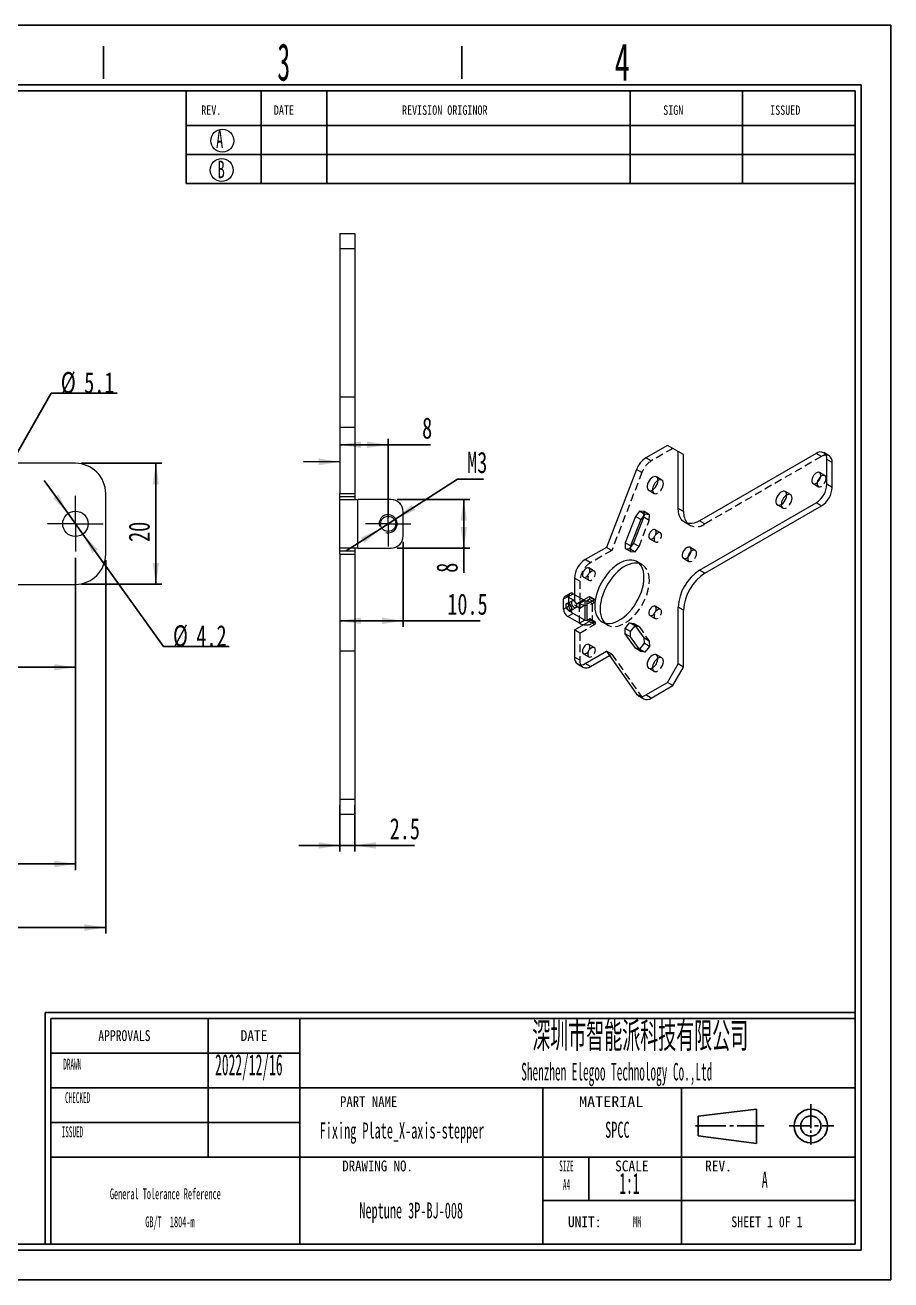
# Model space of a CAD drawing. Header units: millimetres. Extents: x 2 to 295, y 1 to 209.
# Drawn here: x 152 to 295.1, y 1.3 to 208.7 of the extents above; entities that cross this region are included whole.
import ezdxf

# ---------------------------------------------------------------- set-up
doc = ezdxf.new("R2010")
doc.units = ezdxf.units.MM
doc.linetypes.add('CENTER', pattern=[10.16, 6.35, -1.27, 1.27, -1.27])
doc.linetypes.add('HIDDEN', pattern=[1.905, 1.27, -0.635])
doc.layers.add('DIM', color=5, linetype='Continuous')
doc.layers.add('SLD-0', color=179, linetype='Continuous')
doc.layers.add('中心线', color=1, linetype='CENTER', lineweight=15)
doc.styles.add('SLDTEXTSTYLE0', font='TXT', dxfattribs={"width": 0.56})
doc.styles.add('SLDTEXTSTYLE1', font='TXT', dxfattribs={"width": 0.469})
doc.styles.add('SLDTEXTSTYLE10', font='TXT', dxfattribs={"width": 1.089})
doc.styles.add('SLDTEXTSTYLE11', font='TXT', dxfattribs={"width": 0.56, "bigfont": 'bigfont'})
doc.styles.add('SLDTEXTSTYLE12', font='TXT', dxfattribs={"width": 0.805625})
doc.styles.add('SLDTEXTSTYLE13', font='TXT', dxfattribs={"width": 0.7})
doc.styles.add('SLDTEXTSTYLE2', font='TXT', dxfattribs={"width": 0.484})
doc.styles.add('SLDTEXTSTYLE3', font='TXT', dxfattribs={"width": 0.40535})
doc.styles.add('SLDTEXTSTYLE4', font='TXT', dxfattribs={"width": 0.6})
doc.styles.add('SLDTEXTSTYLE5', font='TXT', dxfattribs={"width": 0.5025})
doc.styles.add('SLDTEXTSTYLE6', font='TXT', dxfattribs={"width": 0.9075})
doc.styles.add('SLDTEXTSTYLE7', font='TXT', dxfattribs={"width": 0.870455})
doc.styles.add('SLDTEXTSTYLE8', font='TXT', dxfattribs={"width": 0.7865})
doc.styles.add('SLDTEXTSTYLE9', font='TXT', dxfattribs={"width": 0.862222})
doc.dimstyles.new('SLDDIMSTYLE0', dxfattribs={"dimtxt": 3.5, "dimasz": 3.5, "dimexe": 0, "dimexo": 0.0625, "dimgap": 0.875, "dimtad": 2, "dimrnd": 1e-09, "dimzin": 12, "dimdsep": 46, "dimtxsty": 'SLDTEXTSTYLE1', "dimsah": 1, "dimcen": 0.09, "dimadec": 0, "dimazin": 3, "dimtfac": 1, "dimtofl": 0, "dimtmove": 0, "dimatfit": 3, "dimfxl": 0, "dimfrac": 2, "dimtolj": 1, "dimtzin": 12, "dimarcsym": 0})
doc.dimstyles.new('SLDDIMSTYLE1', dxfattribs={"dimtxt": 3.5, "dimasz": 3.5, "dimexe": 0, "dimexo": 0.0625, "dimgap": 0.875, "dimtad": 2, "dimrnd": 1e-09, "dimzin": 12, "dimdsep": 46, "dimtxsty": 'SLDTEXTSTYLE1', "dimsah": 1, "dimcen": 0.09, "dimadec": 0, "dimazin": 3, "dimtfac": 1, "dimtmove": 0, "dimatfit": 0, "dimfxl": 0, "dimfrac": 2, "dimtolj": 1, "dimtzin": 12, "dimarcsym": 0})
doc.dimstyles.new('SLDDIMSTYLE2', dxfattribs={"dimtxt": 3.5, "dimasz": 3.5, "dimexe": 0, "dimexo": 0.0625, "dimgap": 0.875, "dimtad": 0, "dimtih": 1, "dimtoh": 1, "dimrnd": 1e-09, "dimzin": 12, "dimdsep": 46, "dimtxsty": 'SLDTEXTSTYLE1', "dimsah": 1, "dimcen": 0, "dimadec": 0, "dimazin": 3, "dimtfac": 1, "dimtmove": 0, "dimatfit": 3, "dimfxl": 0, "dimfrac": 2, "dimtolj": 1, "dimtzin": 12, "dimarcsym": 0})
doc.dimstyles.new('SLDDIMSTYLE3', dxfattribs={"dimtxt": 3.5, "dimasz": 3.5, "dimexe": 0, "dimexo": 0.0625, "dimgap": 0.875, "dimtad": 0, "dimtih": 1, "dimtoh": 1, "dimrnd": 1e-09, "dimzin": 12, "dimdsep": 46, "dimtxsty": 'SLDTEXTSTYLE1', "dimsah": 1, "dimcen": 0, "dimadec": 0, "dimazin": 3, "dimtfac": 1, "dimtmove": 0, "dimatfit": 3, "dimfxl": 0, "dimfrac": 2, "dimtolj": 1, "dimtzin": 12, "dimarcsym": 0})
doc.dimstyles.new('SLDDIMSTYLE5', dxfattribs={"dimtxt": 0.18, "dimasz": 3.5, "dimexe": 0, "dimexo": 0.0625, "dimgap": 0, "dimtad": 0, "dimtih": 1, "dimtoh": 1, "dimdec": 0, "dimrnd": 1e-09, "dimzin": 0, "dimdsep": 46, "dimtxsty": 'Standard', "dimsah": 1, "dimcen": 0.09, "dimadec": 0, "dimazin": 0, "dimtfac": 3.5, "dimtdec": 0, "dimtofl": 0, "dimtmove": 0, "dimatfit": 3, "dimfxl": 0, "dimfrac": 2, "dimtolj": 1, "dimtzin": 0, "dimarcsym": 0})

# ---------------------------------------------------------------- blocks, each defined once
blk = doc.blocks.new('SW_NOTE_1')
at = {"layer": 'SLD-0', "color": 0, "char_height": 1.7927, "attachment_point": 2, "style": 'SLDTEXTSTYLE2'}
for s, insert in [('General Tolerance Reference', (12.75, 2.31)), ('GB/T  1804-m', (13.51, -2.32))]:
    blk.add_mtext(s, dxfattribs=dict(at, insert=insert))
blk = doc.blocks.new('_D')
at = {"layer": 'DIM'}
for p, q in [((165.33, 120.25), (165.33, 58.53)), ((47.33, 109.25), (47.33, 58.53)), ((47.33, 59.53), (165.33, 59.53))]:
    blk.add_line(p, q, dxfattribs=at)
for points in [[(47.33, 59.53), (50.83, 58.99), (50.83, 60.07)], [(165.33, 59.53), (161.83, 60.07), (161.83, 58.99)]]:
    blk.add_solid(points, dxfattribs=at)
at = {"layer": 'DIM', "insert": (98.8, 64.04), "char_height": 3.5, "attachment_point": 1, "style": 'SLDTEXTSTYLE13'}
blk.add_mtext('118', dxfattribs=at)
blk = doc.blocks.new('_D_5')
at = {"layer": 'DIM'}
for p, q in [((99.83, 120.65), (99.83, 69.03)), ((160.33, 120.65), (160.33, 69.03)), ((99.83, 70.03), (160.33, 70.03))]:
    blk.add_line(p, q, dxfattribs=at)
for points in [[(99.83, 70.03), (103.33, 69.49), (103.33, 70.57)], [(160.33, 70.03), (156.83, 70.57), (156.83, 69.49)]]:
    blk.add_solid(points, dxfattribs=at)
at = {"layer": 'DIM', "insert": (135.2, 74.54), "char_height": 3.5, "attachment_point": 1, "style": 'SLDTEXTSTYLE13'}
blk.add_mtext('60.5', dxfattribs=at)
blk = doc.blocks.new('_D_6')
at = {"layer": 'DIM'}
for p, q in [((160.33, 120.65), (160.33, 101.54)), ((144.03, 120.2), (144.03, 101.54)), ((144.03, 102.54), (134.78, 102.54)), ((144.03, 102.54), (160.33, 102.54))]:
    blk.add_line(p, q, dxfattribs=at)
for points in [[(144.03, 102.54), (147.53, 102), (147.53, 103.07)], [(160.33, 102.54), (156.83, 103.07), (156.83, 102)]]:
    blk.add_solid(points, dxfattribs=at)
at = {"layer": 'DIM', "insert": (134.78, 107.05), "char_height": 3.5, "attachment_point": 1, "style": 'SLDTEXTSTYLE13'}
blk.add_mtext('16.3', dxfattribs=at)
blk = doc.blocks.new('_D_12')
at = {"layer": 'DIM'}
for p, q in [((161.33, 136.25), (174.63, 136.25)), ((173.63, 116.25), (173.63, 136.25)), ((161.33, 116.25), (174.63, 116.25))]:
    blk.add_line(p, q, dxfattribs=at)
for points in [[(173.63, 136.25), (173.09, 132.75), (174.16, 132.75)], [(173.63, 116.25), (174.16, 119.75), (173.09, 119.75)]]:
    blk.add_solid(points, dxfattribs=at)
at = {"layer": 'DIM', "insert": (169.11, 123.26), "char_height": 3.5, "attachment_point": 1, "rotation": 90, "style": 'SLDTEXTSTYLE13'}
blk.add_mtext('20', dxfattribs=at)
blk = doc.blocks.new('_D_13')
at = {"layer": 'DIM'}
for p, q in [((159.11, 127.96), (155.18, 133.43)), ((159.11, 127.96), (161.55, 124.54)), ((161.55, 124.54), (174.86, 105.99)), ((174.86, 105.99), (185.76, 105.99))]:
    blk.add_line(p, q, dxfattribs=at)
for points in [[(159.11, 127.96), (157.5, 131.11), (156.63, 130.49)], [(161.55, 124.54), (163.16, 121.38), (164.03, 122.01)]]:
    blk.add_solid(points, dxfattribs=at)
at = {"layer": 'DIM', "char_height": 3.5, "attachment_point": 1, "style": 'SLDTEXTSTYLE13'}
for s, insert in [('%%c', (176.45, 109.5)), ('4.2', (180.32, 109.5))]:
    blk.add_mtext(s, dxfattribs=dict(at, insert=insert))
blk = doc.blocks.new('_D_14')
at = {"layer": 'DIM'}
for p, q in [((145.29, 128.46), (156.32, 147.83)), ((156.32, 147.83), (167.22, 147.83)), ((142.77, 124.03), (145.29, 128.46)), ((142.77, 124.03), (139.44, 118.19))]:
    blk.add_line(p, q, dxfattribs=at)
for points in [[(145.29, 128.46), (147.49, 131.24), (146.56, 131.77)], [(142.77, 124.03), (140.57, 121.26), (141.5, 120.73)]]:
    blk.add_solid(points, dxfattribs=at)
at = {"layer": 'DIM', "char_height": 3.5, "attachment_point": 1, "style": 'SLDTEXTSTYLE13'}
for s, insert in [('%%c', (157.91, 151.34)), ('5.1', (161.78, 151.34))]:
    blk.add_mtext(s, dxfattribs=dict(at, insert=insert))
blk = doc.blocks.new('SW_CENTERMARKSYMBOL_0')
at = {"layer": '中心线', "color": 0}
for p, q in [((0, 2.5), (0, 4.6)), ((0, 0), (0, 2.5)), ((-2.5, 0), (-4.6, 0)), ((0, 0), (-2.5, 0)), ((0, 0), (0, -2.5)), ((0, 0), (2.5, 0)), ((2.5, 0), (4.6, 0)), ((0, -2.5), (0, -4.6))]:
    blk.add_line(p, q, dxfattribs=at)
blk = doc.blocks.new('_D_19')
at = {"layer": 'DIM'}
for p, q in [((214.51, 123.25), (214.51, 109.22)), ((214.51, 110.22), (204.01, 110.22)), ((214.51, 110.22), (227.23, 110.22))]:
    blk.add_line(p, q, dxfattribs=at)
for points in [[(204.01, 110.22), (207.51, 109.68), (207.51, 110.76)], [(214.51, 110.22), (211.01, 110.76), (211.01, 109.68)]]:
    blk.add_solid(points, dxfattribs=at)
at = {"layer": 'DIM', "insert": (221.79, 114.73), "char_height": 3.5, "attachment_point": 1, "style": 'SLDTEXTSTYLE13'}
blk.add_mtext('10.5', dxfattribs=at)
blk = doc.blocks.new('_D_20')
at = {"layer": 'DIM'}
for p, q in [((213.51, 130.25), (225.51, 130.25)), ((224.51, 122.25), (224.51, 130.25)), ((213.51, 122.25), (225.51, 122.25)), ((224.51, 122.25), (224.51, 118.16))]:
    blk.add_line(p, q, dxfattribs=at)
for points in [[(224.51, 130.25), (223.97, 126.75), (225.05, 126.75)], [(224.51, 122.25), (225.05, 125.75), (223.97, 125.75)]]:
    blk.add_solid(points, dxfattribs=at)
at = {"layer": 'DIM', "insert": (220, 118.16), "char_height": 3.5, "attachment_point": 1, "rotation": 90, "style": 'SLDTEXTSTYLE13'}
blk.add_mtext('8', dxfattribs=at)
blk = doc.blocks.new('_D_21')
at = {"layer": 'DIM'}
for p, q in [((213.27, 127.06), (223.48, 133.64)), ((223.48, 133.64), (227.79, 133.64)), ((210.75, 125.44), (213.27, 127.06)), ((210.75, 125.44), (205.09, 121.79))]:
    blk.add_line(p, q, dxfattribs=at)
for points in [[(213.27, 127.06), (216.5, 128.5), (215.92, 129.41)], [(210.75, 125.44), (207.51, 123.99), (208.1, 123.09)]]:
    blk.add_solid(points, dxfattribs=at)
at = {"layer": 'DIM', "insert": (225.07, 138.15), "char_height": 3.5, "attachment_point": 1, "style": 'SLDTEXTSTYLE13'}
blk.add_mtext('M3', dxfattribs=at)
blk = doc.blocks.new('_D_22')
at = {"layer": 'DIM'}
for p, q in [((212.01, 139.32), (204.01, 139.32)), ((212.01, 127.25), (212.01, 140.32)), ((212.01, 139.32), (219, 139.32))]:
    blk.add_line(p, q, dxfattribs=at)
for points in [[(204.01, 139.32), (207.51, 138.78), (207.51, 139.86)], [(212.01, 139.32), (208.51, 139.86), (208.51, 138.78)]]:
    blk.add_solid(points, dxfattribs=at)
at = {"layer": 'DIM', "insert": (217.63, 143.83), "char_height": 3.5, "attachment_point": 1, "style": 'SLDTEXTSTYLE13'}
blk.add_mtext('8', dxfattribs=at)
blk = doc.blocks.new('_D_23')
at = {"layer": 'DIM'}
for p, q in [((204.01, 79.75), (204.01, 72.1)), ((206.51, 79.75), (206.51, 72.1)), ((204.01, 73.1), (197.28, 73.1)), ((204.01, 73.1), (206.51, 73.1)), ((206.51, 73.1), (216.35, 73.1))]:
    blk.add_line(p, q, dxfattribs=at)
for points in [[(204.01, 73.1), (200.51, 73.64), (200.51, 72.56)], [(206.51, 73.1), (210.01, 72.56), (210.01, 73.64)]]:
    blk.add_solid(points, dxfattribs=at)
at = {"layer": 'DIM', "insert": (212.27, 77.61), "char_height": 3.5, "attachment_point": 1, "style": 'SLDTEXTSTYLE13'}
blk.add_mtext('2.5', dxfattribs=at)
blk = doc.blocks.new('SW_CENTERMARKSYMBOL_10')
at = {"layer": '中心线', "color": 0}
for p, q in [((0, 2.5), (0, 3.75)), ((0, 0), (0, 2.5)), ((-2.5, 0), (-3.75, 0)), ((0, 0), (-2.5, 0)), ((0, 0), (0, -2.5)), ((0, 0), (2.5, 0)), ((2.5, 0), (3.75, 0)), ((0, -2.5), (0, -3.75))]:
    blk.add_line(p, q, dxfattribs=at)

msp = doc.modelspace()

# ---------------------------------------------------------------- linework, layer by layer
at = {"color": 7, "linetype": 'Continuous', "lineweight": 15}
for p, q in [((204.008, 174.249), (206.508, 174.249)), ((204.008, 174.249), (204.008, 171.749)), ((206.508, 174.249), (206.508, 171.749)), ((204.008, 171.749), (206.508, 171.749)), ((204.008, 171.749), (204.008, 147.249)), ((206.508, 171.749), (206.508, 147.249)), ((204.008, 147.249), (206.508, 147.249)), ((204.008, 147.249), (204.008, 142.249)), ((206.508, 147.249), (206.508, 142.249)), ((204.008, 142.249), (206.508, 142.249)), ((204.008, 142.249), (204.008, 131.249)), ((206.508, 142.249), (206.508, 131.249)), ((258.189, 139.22), (254.613, 137.156)), ((259.957, 138.199), (258.189, 139.22)), ((259.073, 138.71), (258.189, 139.22)), ((260.841, 137.689), (259.073, 138.71)), ((259.957, 128.809), (259.957, 138.199)), ((260.841, 137.689), (259.957, 138.199)), ((260.841, 128.298), (260.841, 137.689)), ((282.761, 137.891), (263.492, 126.767)), ((284.895, 137.504), (284.011, 138.014)), ((160.329, 136.249), (105.829, 136.249)), ((253.082, 135.251), (248.081, 122.361)), ((284.529, 132.787), (284.529, 136.87)), ((285.413, 136.359), (284.529, 136.87)), ((285.413, 132.277), (285.413, 136.359)), ((285.413, 132.277), (284.529, 132.787)), ((165.329, 121.249), (165.329, 131.249)), ((204.008, 131.249), (206.508, 131.249)), ((204.008, 130.749), (204.008, 131.249)), ((204.008, 130.749), (206.508, 130.749)), ((204.008, 130.249), (204.008, 130.749)), ((206.508, 131.249), (206.508, 130.749)), ((206.508, 130.749), (206.508, 130.249)), ((204.008, 130.249), (207.008, 130.249)), ((204.008, 122.249), (204.008, 130.249)), ((207.008, 122.249), (207.008, 130.249)), ((212.508, 130.249), (207.008, 130.249)), ((260.841, 128.298), (259.957, 128.809)), ((263.492, 118.602), (282.761, 129.725)), ((264.376, 118.091), (283.645, 129.215)), ((283.645, 129.215), (282.761, 129.725)), ((214.508, 124.249), (214.508, 128.249)), ((252.892, 127.454), (251.212, 123.126)), ((253.775, 126.944), (252.096, 122.616)), ((252.59, 123.003), (254.269, 127.331)), ((253.551, 128.338), (252.892, 127.454)), ((253.775, 126.944), (252.892, 127.454)), ((254.317, 128.27), (253.551, 128.338)), ((254.299, 127.907), (253.551, 128.338)), ((254.284, 127.626), (253.775, 126.944)), ((254.269, 127.331), (254.317, 128.27)), ((248.081, 122.361), (244.577, 120.339)), ((251.212, 123.126), (251.165, 122.187)), ((252.096, 122.616), (251.212, 123.126)), ((251.93, 122.119), (252.59, 123.003)), ((252.096, 122.616), (252.081, 122.321)), ((207.008, 122.249), (204.008, 122.249)), ((204.008, 121.749), (204.008, 122.249)), ((206.508, 121.749), (204.008, 121.749)), ((204.008, 121.249), (204.008, 121.749)), ((204.008, 121.249), (206.508, 121.249)), ((204.008, 121.249), (204.008, 110.249)), ((206.508, 122.249), (206.508, 121.749)), ((206.508, 121.749), (206.508, 121.249)), ((206.508, 121.249), (206.508, 110.249)), ((207.008, 122.249), (212.508, 122.249)), ((251.165, 122.187), (251.93, 122.119)), ((264.376, 118.091), (263.492, 118.602)), ((105.829, 116.249), (160.329, 116.249)), ((242.809, 117.277), (242.809, 114.582)), ((241.89, 114.296), (241.006, 113.786)), ((242.097, 114.754), (241.213, 114.243)), ((241.89, 112.663), (241.89, 114.296)), ((242.597, 114.704), (244.542, 113.582)), ((245.249, 114.194), (244.365, 113.684)), ((245.426, 114.092), (245.249, 114.194)), ((241.006, 112.153), (241.006, 113.786)), ((241.006, 112.153), (241.89, 112.663)), ((244.542, 113.582), (244.542, 110.315)), ((244.895, 113.582), (245.249, 113.786)), ((244.895, 110.315), (244.895, 113.582)), ((259.957, 103.088), (259.957, 112.478)), ((260.841, 111.968), (259.957, 112.478)), ((204.008, 110.249), (206.508, 110.249)), ((204.008, 110.249), (204.008, 105.249)), ((206.508, 110.249), (206.508, 105.249)), ((242.597, 111.438), (241.713, 110.928)), ((243.658, 109.805), (241.713, 110.928)), ((244.542, 110.315), (242.597, 111.438)), ((242.809, 108.703), (245.249, 110.111)), ((244.542, 110.315), (243.658, 109.805)), ((244.895, 110.315), (245.249, 110.52)), ((244.895, 110.315), (245.249, 110.111)), ((245.426, 110.418), (245.249, 110.52)), ((260.841, 102.577), (260.841, 111.968)), ((242.809, 108.703), (242.809, 104.212)), ((251.165, 108.948), (251.93, 109.901)), ((251.212, 108.064), (251.165, 108.948)), ((252.049, 108.438), (251.165, 108.948)), ((252.892, 105.675), (251.212, 108.064)), ((252.096, 107.554), (251.212, 108.064)), ((251.93, 109.901), (252.59, 109.778)), ((252.814, 109.39), (251.93, 109.901)), ((252.049, 108.438), (252.814, 109.39)), ((252.096, 107.554), (252.049, 108.438)), ((252.59, 109.778), (254.269, 107.389)), ((252.814, 109.39), (252.87, 109.38)), ((253.495, 105.563), (252.096, 107.554)), ((254.317, 106.505), (253.551, 105.553)), ((254.269, 107.389), (254.317, 106.505)), ((204.008, 105.249), (206.508, 105.249)), ((204.008, 105.249), (204.008, 80.749)), ((206.508, 105.249), (206.508, 80.749)), ((244.577, 103.191), (248.081, 105.214)), ((245.461, 102.681), (248.592, 104.488)), ((248.081, 105.214), (253.082, 98.099)), ((253.551, 105.553), (252.892, 105.675)), ((243.327, 103.067), (244.211, 102.557)), ((245.461, 102.681), (244.577, 103.191)), ((258.189, 100.026), (259.957, 103.088)), ((259.073, 99.516), (260.841, 102.577)), ((260.841, 102.577), (259.957, 103.088)), ((254.613, 97.962), (258.189, 100.026)), ((259.073, 99.516), (258.189, 100.026)), ((253.363, 97.838), (254.247, 97.328)), ((255.497, 97.451), (254.613, 97.962)), ((255.497, 97.451), (259.073, 99.516)), ((204.008, 80.749), (206.508, 80.749)), ((204.008, 80.749), (204.008, 78.249)), ((206.508, 80.749), (206.508, 78.249)), ((204.008, 78.249), (206.508, 78.249))]:
    msp.add_line(p, q, dxfattribs=at)
at = {"color": 7, "linetype": 'HIDDEN', "lineweight": 0}
for p, q in [((255.497, 136.645), (254.613, 137.156)), ((259.073, 138.71), (255.497, 136.645)), ((283.645, 137.38), (264.376, 126.257)), ((283.645, 137.38), (282.761, 137.891)), ((253.966, 134.741), (253.082, 135.251)), ((253.966, 134.741), (248.965, 121.851)), ((257.235, 133.486), (256.352, 133.996)), ((282.236, 132.899), (283.12, 132.388)), ((284.17, 134.207), (283.286, 134.717)), ((255.077, 131.788), (255.961, 131.277)), ((278.519, 131.075), (277.635, 131.585)), ((276.361, 129.377), (277.244, 128.867)), ((253.474, 122.492), (255.153, 126.821)), ((255.153, 126.821), (254.269, 127.331)), ((254.435, 127.828), (254.284, 127.626)), ((254.435, 127.828), (254.299, 127.907)), ((255.201, 127.76), (254.317, 128.27)), ((255.201, 127.76), (254.435, 127.828)), ((255.153, 126.821), (255.201, 127.76)), ((260.992, 126.519), (261.876, 126.009)), ((264.376, 126.257), (263.492, 126.767)), ((257.035, 124.77), (256.152, 125.28)), ((248.965, 121.851), (248.081, 122.361)), ((253.474, 122.492), (252.59, 123.003)), ((252.814, 121.609), (253.474, 122.492)), ((255.277, 123.764), (256.161, 123.254)), ((262.78, 121.859), (261.896, 122.369)), ((245.461, 119.828), (244.577, 120.339)), ((248.965, 121.851), (245.461, 119.828)), ((252.049, 121.677), (251.165, 122.187)), ((252.814, 121.609), (251.93, 122.119)), ((252.081, 122.321), (252.049, 121.677)), ((252.049, 121.677), (252.814, 121.609)), ((260.846, 120.55), (261.73, 120.04)), ((246.075, 118.443), (245.191, 118.953)), ((253.993, 119.5), (253.109, 120.01)), ((243.693, 116.766), (242.809, 117.277)), ((243.693, 116.766), (243.693, 112.275)), ((244.316, 117.437), (245.2, 116.927)), ((241.713, 114.194), (242.597, 114.704)), ((241.713, 114.194), (243.658, 113.071)), ((242.809, 114.582), (242.809, 112.786)), ((246.258, 113.696), (245.374, 114.206)), ((246.133, 113.684), (245.426, 114.092)), ((246.31, 113.582), (245.426, 114.092)), ((242.462, 113.51), (241.578, 113)), ((242.203, 111.918), (243.087, 112.428)), ((244.365, 113.684), (242.809, 112.786)), ((243.693, 112.275), (242.809, 112.786)), ((244.542, 113.582), (243.658, 113.071)), ((243.658, 109.805), (243.658, 113.071)), ((246.133, 113.684), (243.693, 112.275)), ((244.895, 113.582), (245.779, 113.071)), ((245.249, 113.786), (246.133, 113.275)), ((245.779, 113.071), (246.133, 113.275)), ((245.779, 109.805), (245.779, 113.071)), ((257.035, 112.113), (256.152, 112.624)), ((245.249, 110.111), (246.133, 109.601)), ((245.249, 110.111), (245.779, 109.805)), ((246.258, 110.022), (245.374, 110.532)), ((246.133, 110.009), (245.426, 110.418)), ((245.426, 110.417), (246.31, 109.907)), ((245.779, 109.805), (246.133, 110.009)), ((247.359, 110.051), (248.243, 109.54)), ((255.277, 111.108), (256.161, 110.598)), ((243.693, 108.193), (242.809, 108.703)), ((243.693, 108.193), (246.133, 109.601)), ((243.693, 108.193), (243.693, 103.702)), ((253.474, 109.268), (252.59, 109.778)), ((252.87, 109.38), (253.474, 109.268)), ((253.474, 109.268), (255.153, 106.879)), ((246.075, 105.786), (245.191, 106.297)), ((255.153, 106.879), (254.269, 107.389)), ((255.201, 105.995), (254.317, 106.505)), ((255.201, 105.995), (254.435, 105.043)), ((255.153, 106.879), (255.201, 105.995)), ((243.693, 103.702), (242.809, 104.212)), ((244.316, 104.781), (245.2, 104.271)), ((248.965, 104.704), (248.081, 105.214)), ((248.592, 104.488), (248.965, 104.704)), ((248.965, 104.704), (253.966, 97.588)), ((253.775, 105.165), (252.892, 105.675)), ((253.775, 105.165), (253.495, 105.563)), ((254.435, 105.043), (253.551, 105.553)), ((254.435, 105.043), (253.775, 105.165)), ((257.235, 104.09), (256.352, 104.601)), ((255.077, 102.392), (255.961, 101.882)), ((253.966, 97.588), (253.082, 98.099))]:
    msp.add_line(p, q, dxfattribs=at)
at = {"color": 7, "linetype": 'Continuous', "lineweight": 15, "flags": 128}
for points in [[(256.616, 133.412), (256.587, 133.655), (256.504, 133.849), (256.371, 133.984), (256.197, 134.05), (255.993, 134.043), (255.771, 133.964), (255.545, 133.817), (255.33, 133.612), (255.139, 133.362), (254.985, 133.083), (254.876, 132.791), (254.82, 132.506), (254.82, 132.245), (254.876, 132.025), (254.985, 131.859), (255.139, 131.758), (255.33, 131.728), (255.545, 131.772), (255.771, 131.885), (255.993, 132.062), (256.197, 132.292), (256.371, 132.559), (256.504, 132.846), (256.587, 133.137), (256.616, 133.412)], [(283.503, 134.236), (283.476, 134.452), (283.395, 134.62), (283.268, 134.727), (283.103, 134.766), (282.912, 134.735), (282.71, 134.634), (282.512, 134.472), (282.333, 134.261), (282.185, 134.016), (282.08, 133.756), (282.025, 133.5), (282.025, 133.267), (282.08, 133.073), (282.185, 132.934), (282.333, 132.86), (282.512, 132.856), (282.71, 132.923), (282.912, 133.056), (283.103, 133.244), (283.268, 133.474), (283.395, 133.729), (283.476, 133.989), (283.503, 134.236)], [(277.9, 131.001), (277.871, 131.244), (277.788, 131.439), (277.655, 131.573), (277.481, 131.639), (277.277, 131.632), (277.055, 131.553), (276.829, 131.406), (276.614, 131.201), (276.423, 130.951), (276.269, 130.672), (276.16, 130.38), (276.104, 130.095), (276.104, 129.834), (276.16, 129.614), (276.269, 129.448), (276.423, 129.347), (276.614, 129.317), (276.829, 129.361), (277.055, 129.475), (277.277, 129.652), (277.481, 129.881), (277.655, 130.148), (277.788, 130.436), (277.871, 130.726), (277.9, 131.001)], [(263.492, 126.767), (263.031, 126.536), (262.577, 126.378), (262.139, 126.297), (261.724, 126.293), (261.34, 126.368), (260.992, 126.52), (260.687, 126.745), (260.43, 127.041), (260.226, 127.402), (260.077, 127.822), (259.987, 128.293), (259.957, 128.809)], [(255.095, 124.165), (255.123, 123.97), (255.203, 123.825), (255.328, 123.741), (255.488, 123.727), (255.668, 123.783), (255.852, 123.905), (256.023, 124.082), (256.168, 124.298), (256.272, 124.534), (256.326, 124.769), (256.326, 124.982), (256.272, 125.154), (256.168, 125.27), (256.023, 125.32), (255.852, 125.298), (255.668, 125.208), (255.488, 125.057), (255.328, 124.858), (255.203, 124.63), (255.123, 124.392), (255.095, 124.165)], [(262.113, 121.888), (262.086, 122.104), (262.005, 122.271), (261.878, 122.379), (261.713, 122.418), (261.522, 122.386), (261.32, 122.286), (261.122, 122.124), (260.943, 121.913), (260.795, 121.668), (260.69, 121.408), (260.635, 121.152), (260.635, 120.918), (260.69, 120.725), (260.795, 120.586), (260.943, 120.512), (261.122, 120.508), (261.32, 120.575), (261.522, 120.707), (261.713, 120.896), (261.878, 121.126), (262.005, 121.38), (262.086, 121.641), (262.113, 121.888)], [(245.373, 118.552), (245.345, 118.747), (245.265, 118.893), (245.14, 118.976), (244.98, 118.991), (244.8, 118.934), (244.616, 118.812), (244.445, 118.635), (244.3, 118.419), (244.196, 118.183), (244.142, 117.948), (244.142, 117.735), (244.196, 117.563), (244.3, 117.447), (244.445, 117.398), (244.616, 117.419), (244.8, 117.509), (244.98, 117.66), (245.14, 117.859), (245.265, 118.088), (245.345, 118.326), (245.373, 118.552)], [(254.3, 117.378), (254.272, 117.907), (254.19, 118.397), (254.055, 118.842), (253.867, 119.235), (253.631, 119.572), (253.349, 119.846), (253.024, 120.056), (252.662, 120.198), (252.267, 120.27), (251.844, 120.271), (251.4, 120.202), (250.94, 120.062), (250.47, 119.854), (249.998, 119.581), (249.528, 119.247), (249.068, 118.855), (248.624, 118.412), (248.201, 117.923), (247.806, 117.395), (247.444, 116.835), (247.119, 116.25), (246.837, 115.649), (246.601, 115.04), (246.413, 114.431), (246.278, 113.829), (246.196, 113.244), (246.168, 112.683), (246.196, 112.154), (246.278, 111.664), (246.413, 111.219), (246.601, 110.826), (246.837, 110.489), (247.119, 110.214), (247.444, 110.005), (247.806, 109.863), (248.201, 109.791), (248.624, 109.79), (249.068, 109.859), (249.528, 109.999), (249.998, 110.207), (250.47, 110.48), (250.94, 110.814), (251.4, 111.206), (251.844, 111.649), (252.267, 112.138), (252.662, 112.666), (253.024, 113.226), (253.349, 113.811), (253.631, 114.412), (253.867, 115.021), (254.055, 115.63), (254.19, 116.232), (254.272, 116.817), (254.3, 117.378)], [(253.517, 119.696), (253.151, 119.76), (252.728, 119.761), (252.284, 119.691), (251.824, 119.552), (251.354, 119.344), (250.881, 119.071), (250.412, 118.736), (249.952, 118.345), (249.507, 117.902), (249.085, 117.413), (248.69, 116.885), (248.328, 116.325), (248.003, 115.74), (247.721, 115.139), (247.485, 114.53), (247.297, 113.92), (247.162, 113.319), (247.08, 112.734), (247.052, 112.173), (247.08, 111.644), (247.162, 111.154), (247.297, 110.709), (247.485, 110.316), (247.721, 109.979), (247.835, 109.855)], [(243.216, 112.714), (243.186, 112.916), (243.101, 113.124), (242.971, 113.312), (242.815, 113.454), (242.653, 113.53), (242.508, 113.53), (242.398, 113.455), (242.34, 113.314), (242.34, 113.126), (242.398, 112.917), (242.508, 112.716), (242.653, 112.548), (242.815, 112.437), (242.971, 112.398), (243.101, 112.437), (243.186, 112.547), (243.216, 112.714)], [(256.333, 112.223), (256.305, 112.418), (256.225, 112.563), (256.1, 112.647), (255.94, 112.661), (255.76, 112.605), (255.576, 112.483), (255.405, 112.306), (255.261, 112.09), (255.157, 111.854), (255.102, 111.619), (255.102, 111.406), (255.157, 111.234), (255.261, 111.118), (255.405, 111.069), (255.576, 111.09), (255.76, 111.18), (255.94, 111.331), (256.1, 111.53), (256.225, 111.759), (256.305, 111.997), (256.333, 112.223)], [(244.135, 105.182), (244.163, 104.987), (244.243, 104.841), (244.368, 104.757), (244.528, 104.743), (244.708, 104.8), (244.892, 104.922), (245.063, 105.099), (245.207, 105.315), (245.311, 105.551), (245.366, 105.785), (245.366, 105.998), (245.311, 106.171), (245.207, 106.287), (245.063, 106.336), (244.892, 106.315), (244.708, 106.224), (244.528, 106.073), (244.368, 105.875), (244.243, 105.646), (244.163, 105.408), (244.135, 105.182)], [(254.813, 102.976), (254.841, 102.733), (254.924, 102.539), (255.057, 102.404), (255.231, 102.338), (255.435, 102.345), (255.657, 102.425), (255.883, 102.571), (256.098, 102.776), (256.289, 103.026), (256.443, 103.305), (256.552, 103.597), (256.609, 103.882), (256.609, 104.143), (256.552, 104.363), (256.443, 104.529), (256.289, 104.63), (256.098, 104.66), (255.883, 104.617), (255.657, 104.503), (255.435, 104.326), (255.231, 104.096), (255.057, 103.83), (254.924, 103.542), (254.841, 103.251), (254.813, 102.976)]]:
    msp.add_lwpolyline(points, dxfattribs=at)
at = {"color": 7, "linetype": 'HIDDEN', "lineweight": 0, "flags": 128}
for points in [[(255.697, 131.841), (255.704, 131.735), (255.76, 131.514), (255.869, 131.349), (256.023, 131.248), (256.214, 131.218), (256.429, 131.261), (256.655, 131.375), (256.877, 131.552), (257.081, 131.781), (257.255, 132.048), (257.388, 132.336), (257.471, 132.627), (257.5, 132.902)], [(257.5, 132.902), (257.471, 133.145), (257.388, 133.339), (257.255, 133.474), (257.081, 133.539), (256.877, 133.533), (256.655, 133.453), (256.615, 133.433)], [(282.919, 133.062), (282.909, 132.99), (282.909, 132.756), (282.964, 132.563), (283.069, 132.424), (283.217, 132.35), (283.396, 132.346), (283.594, 132.413), (283.796, 132.545), (283.986, 132.734), (284.152, 132.964), (284.279, 133.218), (284.36, 133.479), (284.387, 133.726), (284.387, 133.726)], [(284.387, 133.726), (284.36, 133.942), (284.279, 134.109), (284.152, 134.217), (283.986, 134.256), (283.796, 134.224), (283.594, 134.124), (283.486, 134.044)], [(278.783, 130.491), (278.755, 130.734), (278.672, 130.928), (278.539, 131.063), (278.365, 131.129), (278.16, 131.122), (277.938, 131.042), (277.899, 131.022)], [(276.98, 129.43), (276.987, 129.324), (277.044, 129.104), (277.153, 128.938), (277.307, 128.837), (277.498, 128.807), (277.713, 128.851), (277.938, 128.964), (278.16, 129.141), (278.365, 129.371), (278.539, 129.637), (278.672, 129.925), (278.755, 130.216), (278.783, 130.491)], [(257.217, 124.369), (257.189, 124.564), (257.109, 124.71), (256.984, 124.793), (256.824, 124.808), (256.644, 124.751), (256.46, 124.629), (256.289, 124.452), (256.144, 124.236), (256.041, 124), (255.986, 123.765), (255.986, 123.552), (256.041, 123.38), (256.144, 123.264), (256.289, 123.215), (256.46, 123.236), (256.644, 123.326), (256.824, 123.477), (256.984, 123.676), (257.109, 123.905), (257.189, 124.143), (257.217, 124.369)], [(261.529, 120.714), (261.519, 120.642), (261.519, 120.408), (261.574, 120.215), (261.679, 120.076), (261.827, 120.002), (262.006, 119.998), (262.204, 120.065), (262.406, 120.197), (262.596, 120.385), (262.762, 120.615), (262.889, 120.87), (262.97, 121.131), (262.997, 121.378), (262.997, 121.378)], [(262.997, 121.378), (262.97, 121.593), (262.889, 121.761), (262.762, 121.869), (262.596, 121.908), (262.406, 121.876), (262.204, 121.776), (262.096, 121.696)], [(246.257, 118.042), (246.229, 118.237), (246.149, 118.382), (246.024, 118.466), (245.864, 118.48), (245.684, 118.424), (245.5, 118.302), (245.328, 118.125), (245.184, 117.909), (245.08, 117.673), (245.026, 117.438), (245.026, 117.225), (245.08, 117.053), (245.184, 116.937), (245.328, 116.887), (245.5, 116.909), (245.684, 116.999), (245.864, 117.15), (246.024, 117.349), (246.149, 117.577), (246.229, 117.816), (246.257, 118.042)], [(255.184, 116.867), (255.156, 117.397), (255.074, 117.887), (254.939, 118.332), (254.751, 118.725), (254.515, 119.061), (254.233, 119.336), (253.908, 119.546), (253.546, 119.688), (253.517, 119.696)], [(247.835, 109.855), (248.003, 109.704), (248.328, 109.494), (248.69, 109.353), (249.085, 109.281), (249.507, 109.279), (249.952, 109.349), (250.412, 109.489), (250.881, 109.697), (251.354, 109.97), (251.824, 110.304), (252.284, 110.696), (252.728, 111.139), (253.151, 111.628), (253.546, 112.156), (253.908, 112.716), (254.233, 113.3), (254.515, 113.901), (254.751, 114.511), (254.939, 115.12), (255.074, 115.721), (255.156, 116.306), (255.184, 116.867)], [(242.332, 112.204), (242.302, 112.405), (242.217, 112.614), (242.087, 112.802), (241.931, 112.943), (241.769, 113.019), (241.624, 113.02), (241.514, 112.944), (241.456, 112.803), (241.456, 112.616), (241.514, 112.407), (241.624, 112.205), (241.769, 112.038), (241.931, 111.927), (242.087, 111.888), (242.217, 111.926), (242.302, 112.037), (242.332, 112.204)], [(257.217, 111.713), (257.189, 111.908), (257.109, 112.053), (256.984, 112.137), (256.824, 112.151), (256.644, 112.095), (256.46, 111.973), (256.289, 111.796), (256.144, 111.58), (256.041, 111.344), (255.986, 111.109), (255.986, 110.896), (256.041, 110.724), (256.144, 110.608), (256.289, 110.558), (256.46, 110.58), (256.644, 110.67), (256.824, 110.821), (256.984, 111.02), (257.109, 111.248), (257.189, 111.486), (257.217, 111.713)], [(246.257, 105.386), (246.229, 105.58), (246.149, 105.726), (246.024, 105.81), (245.864, 105.824), (245.684, 105.768), (245.5, 105.646), (245.328, 105.469), (245.184, 105.253), (245.08, 105.017), (245.026, 104.782), (245.026, 104.569), (245.08, 104.397), (245.184, 104.281), (245.328, 104.231), (245.5, 104.252), (245.684, 104.343), (245.864, 104.494), (246.024, 104.693), (246.149, 104.921), (246.229, 105.159), (246.257, 105.386)], [(257.5, 103.507), (257.471, 103.749), (257.388, 103.944), (257.255, 104.078), (257.081, 104.144), (256.877, 104.137), (256.655, 104.058), (256.615, 104.037)], [(255.697, 102.445), (255.704, 102.339), (255.76, 102.119), (255.869, 101.953), (256.023, 101.852), (256.214, 101.822), (256.429, 101.866), (256.655, 101.98), (256.877, 102.157), (257.081, 102.386), (257.255, 102.653), (257.388, 102.941), (257.471, 103.231), (257.5, 103.507)], [(253.966, 97.588), (254.095, 97.44), (254.247, 97.328), (254.247, 97.328)]]:
    msp.add_lwpolyline(points, dxfattribs=at)
at = {"color": 7, "linetype": 'Continuous', "lineweight": 0, "flags": 128}
msp.add_lwpolyline([(241.36, 112.765), (241.4, 112.507), (241.515, 112.242), (241.687, 112.01), (241.89, 111.846), (242.093, 111.776), (242.265, 111.809), (242.38, 111.942), (242.42, 112.153), (242.38, 112.41), (242.265, 112.675), (242.093, 112.907), (241.89, 113.071), (241.687, 113.142), (241.515, 113.108), (241.4, 112.976), (241.36, 112.765)], dxfattribs=at)
at = {"color": 7, "linetype": 'Continuous', "lineweight": 15}
for centre, radius in [((160.329, 126.249), 2.1), ((212.008, 126.249), 1.25)]:
    msp.add_circle(centre, radius, dxfattribs=at)
for centre, radius, start, end in [((256.683, 133.925), 3.837, 122.63801, 159.77287), ((283.451, 137.045), 1.092, 350.78597, 129.20333), ((284.229, 136.514), 1.193, 352.5747, 56.11315), ((160.329, 131.249), 5, 0, 90), ((257.618, 131.793), 1.922, 121.43188, 178.57349), ((280.691, 132.962), 3.842, 302.60546, 357.39452), ((284.582, 132.757), 1.69, 130.40151, 169.60393), ((278.901, 129.382), 1.922, 121.43197, 178.5734), ((281.575, 132.451), 3.842, 302.60546, 357.39452), ((212.508, 128.249), 2, 0, 90), ((263.706, 128.136), 2.87, 176.76399, 218.94026), ((212.508, 124.249), 2, 270, 0), ((160.329, 121.249), 5, 270, 0), ((246.647, 117.102), 3.842, 122.60546, 177.39454), ((263.192, 120.409), 1.69, 130.40142, 169.60394), ((267.633, 112.129), 7.684, 122.60548, 177.39452), ((268.517, 111.618), 7.684, 122.60548, 177.39452), ((241.481, 113.847), 0.478, 123.97668, 187.33548), ((242.321, 114.366), 0.437, 50.79673, 189.21406), ((245.318, 114.109), 0.109, 350.7855, 129.20356), ((245.042, 114.109), 0.384, 302.60531, 357.39472), ((242.541, 112.222), 1.537, 182.60547, 237.39452), ((243.425, 112.733), 1.537, 182.60547, 237.39452), ((244.719, 113.923), 0.384, 242.60959, 297.39035), ((244.719, 110.657), 0.384, 242.60959, 297.39035), ((245.318, 110.435), 0.109, 350.78558, 129.20358), ((245.042, 110.435), 0.384, 302.60531, 357.39475), ((244.608, 111.536), 1.975, 241.22929, 261.90688), ((243.887, 104.037), 1.092, 170.78593, 309.20332), ((257.618, 102.397), 1.922, 121.43188, 178.57349), ((244.729, 103.703), 1.257, 245.69274, 305.61769), ((253.918, 98.813), 1.099, 220.53283, 309.2481), ((254.764, 98.48), 1.263, 245.84325, 305.46715)]:
    msp.add_arc(centre, radius, start, end, dxfattribs=at)
at = {"color": 7, "linetype": 'HIDDEN', "lineweight": 0}
for centre, radius, start, end in [((284.377, 136.358), 1.257, 65.69285, 125.61764), ((257.567, 133.414), 3.837, 122.63801, 159.77287), ((262.97, 128.009), 2.247, 228.25414, 308.75486), ((247.531, 116.592), 3.842, 122.60546, 177.39454), ((241.42, 113.785), 0.503, 54.38247, 114.30713), ((244.719, 115.118), 2.306, 242.60964, 297.39035), ((246.202, 113.599), 0.109, 350.7855, 129.20356), ((245.926, 113.599), 0.384, 302.60531, 357.39472), ((246.202, 109.925), 0.109, 350.78558, 129.20358), ((244.72, 111.854), 2.307, 260.26463, 297.32363), ((245.926, 109.925), 0.384, 302.60531, 357.39475), ((244.876, 103.548), 1.193, 172.57459, 236.11328)]:
    msp.add_arc(centre, radius, start, end, dxfattribs=at)
at = {"color": 7, "linetype": 'Continuous', "lineweight": 0}
msp.add_arc((212.008, 126.249), 1.5, 255, 195, dxfattribs=at)
at = {"layer": 'SLD-0'}
for p, q in [((1.812, 208.674), (295.107, 208.674)), ((295.107, 208.674), (295.107, 1.294)), ((12.675, 197.811), (289.181, 197.811)), ((252.017, 197.811), (252.017, 182.514)), ((270.599, 197.811), (270.599, 182.514)), ((289.181, 197.811), (289.181, 7.219)), ((289.181, 7.219), (12.675, 7.219)), ((295.107, 1.294), (1.812, 1.294))]:
    msp.add_line(p, q, dxfattribs=at)
at = {"layer": 'SLD-0', "color": 6, "linetype": 'Continuous'}
for p, q in [((164.952, 199.786), (164.952, 205.169)), ((224.204, 199.786), (224.204, 205.169)), ((11.687, 198.799), (290.169, 198.799)), ((290.169, 198.799), (290.169, 6.231)), ((290.169, 6.231), (11.687, 6.231))]:
    msp.add_line(p, q, dxfattribs=at)
at = {"layer": 'SLD-0', "color": 179, "linetype": 'Continuous'}
for p, q in [((178.659, 197.811), (178.659, 182.514)), ((191.05, 197.811), (191.05, 182.514)), ((201.886, 197.811), (201.886, 182.514)), ((178.659, 192.074), (289.181, 192.074)), ((178.659, 187.294), (289.181, 187.294)), ((178.659, 182.514), (289.181, 182.514)), ((289.181, 45.462), (155.33, 45.462)), ((155.33, 45.462), (155.33, 7.219)), ((289.181, 44.506), (156.286, 44.506)), ((156.286, 44.506), (156.286, 7.219)), ((182.281, 44.506), (182.281, 21.56)), ((197.398, 44.506), (197.398, 7.219)), ((197.398, 38.77), (156.286, 38.77)), ((289.181, 33.033), (156.286, 33.033)), ((237.553, 33.033), (237.553, 7.219)), ((260.499, 7.219), (260.499, 33.033)), ((263.255, 28.354), (272.888, 29.538)), ((272.888, 23.846), (272.888, 29.538)), ((281.869, 26.35), (281.869, 30.316)), ((197.398, 27.297), (156.286, 27.297)), ((263.255, 25.106), (263.255, 28.354)), ((262.786, 26.733), (267.83, 26.733)), ((263.255, 25.106), (272.888, 23.846)), ((268.461, 26.733), (269.091, 26.733)), ((269.722, 26.733), (274.136, 26.733)), ((281.869, 26.733), (278.268, 26.733)), ((281.869, 25.966), (281.869, 25.583)), ((281.869, 25.2), (281.869, 23.667)), ((282.5, 26.733), (283.13, 26.733)), ((283.761, 26.733), (285.653, 26.733)), ((289.181, 21.56), (156.286, 21.56)), ((245.202, 21.56), (245.202, 14.39)), ((237.553, 14.39), (289.181, 14.39))]:
    msp.add_line(p, q, dxfattribs=at)
at = {"layer": 'SLD-0', "lineweight": 0}
for centre in [(184.622, 189.564), (184.499, 184.715)]:
    msp.add_circle(centre, 1.894, dxfattribs=at)
at = {"layer": 'SLD-0', "color": 179, "linetype": 'Continuous'}
for radius in [2.771, 1.669]:
    msp.add_circle((281.869, 26.733), radius, dxfattribs=at)

# ---------------------------------------------------------------- block references
at = {"layer": 'SLD-0', "color": 179}
msp.add_blockref('SW_NOTE_1', (162.438, 14.111), dxfattribs=at)
at = {"layer": '中心线'}
for name, p in [('SW_CENTERMARKSYMBOL_0', (160.329, 126.249)), ('SW_CENTERMARKSYMBOL_10', (212.008, 126.249))]:
    msp.add_blockref(name, p, dxfattribs=at)

# ---------------------------------------------------------------- texts
at = {"color": 7, "linetype": 'Continuous', "lineweight": 0, "char_height": 3.5, "attachment_point": 1, "style": 'SLDTEXTSTYLE1'}
for s, insert in [('2022/12/16', (183.411, 38.608)), ('1:1', (250.218, 19.001))]:
    msp.add_mtext(s, dxfattribs=dict(at, insert=insert))
at = {"layer": 'SLD-0'}
for s, insert, char_height, attachment_point, style in [('3', (193.707, 205.666), 6.172, 1, 'SLDTEXTSTYLE5'), ('4', (249.441, 205.659), 6.172, 1, 'SLDTEXTSTYLE4'), ('A', (183.578, 191.286), 2.903, 1, 'SLDTEXTSTYLE4'), ('B', (183.832, 186.271), 2.903, 1, 'SLDTEXTSTYLE4'), ('\\M+1905B圳\\M+18E73\\M+19271\\M+1945C\\M+19468\\M+189C8\\M+18B5A\\M+1974C\\M+18CC0\\M+18CF6\\M+18E69', (253.676, 43.943), 4.82808, 2, 'SLDTEXTSTYLE11'), ('Fixing Plate_X-axis-stepper', (214.314, 27.308), 2.64583, 2, 'SLDTEXTSTYLE0'), ('SPCC', (249.899, 27.438), 2.6458, 2, 'SLDTEXTSTYLE0'), ('A', (274.258, 19.174), 2.646, 2, 'SLDTEXTSTYLE0'), ('Neptune 3P-BJ-008', (215.826, 14.096), 2.64583, 2, 'SLDTEXTSTYLE0')]:
    msp.add_mtext(s, dxfattribs=dict(at, insert=insert, char_height=char_height, attachment_point=attachment_point, style=style))
at = {"layer": 'SLD-0', "color": 179}
for s, insert, char_height, attachment_point, style in [('REV.', (181.129, 195.4), 1.5536, 1, 'SLDTEXTSTYLE8'), ('DATE', (193.126, 195.4), 1.5536, 1, 'SLDTEXTSTYLE8'), ('REVISION ORIGINOR', (214.308, 195.4), 1.55363, 1, 'SLDTEXTSTYLE8'), ('SIGN', (257.466, 195.4), 1.5536, 1, 'SLDTEXTSTYLE8'), ('ISSUED', (275.148, 195.4), 1.5536, 1, 'SLDTEXTSTYLE8'), ('APPROVALS', (168.427, 42.563), 1.7927, 2, 'SLDTEXTSTYLE8'), ('DATE', (189.85, 42.563), 1.7927, 2, 'SLDTEXTSTYLE6'), ('DRAWN', (159.804, 37.853), 1.7927, 2, 'SLDTEXTSTYLE3'), ('Shenzhen Elegoo Technology Co.,Ltd', (249.798, 37.165), 2.91042, 2, 'SLDTEXTSTYLE1'), ('CHECKED', (160.696, 32.315), 1.7927, 2, 'SLDTEXTSTYLE3'), ('PART NAME', (208.794, 31.645), 1.7927, 2, 'SLDTEXTSTYLE9'), ('MATERIAL', (248.88, 31.645), 1.7927, 2, 'SLDTEXTSTYLE10'), ('ISSUED', (159.837, 26.654), 1.7927, 2, 'SLDTEXTSTYLE3'), ('DRAWING NO.', (210.268, 21.022), 1.79265, 2, 'SLDTEXTSTYLE7'), ('SIZE', (241.479, 21.022), 1.7927, 2, 'SLDTEXTSTYLE3'), ('SCALE', (252.289, 21.022), 1.7927, 2, 'SLDTEXTSTYLE6'), ('REV.', (266.61, 21.022), 1.7927, 2, 'SLDTEXTSTYLE6'), ('A4', (241.49, 17.953), 1.7927, 2, 'SLDTEXTSTYLE3'), ('UNIT:', (244.499, 11.791), 1.7927, 2, 'SLDTEXTSTYLE6'), ('MM', (253.161, 11.791), 1.7927, 2, 'SLDTEXTSTYLE2'), ('SHEET 1 0F 1', (274.62, 11.791), 1.79265, 2, 'SLDTEXTSTYLE12')]:
    msp.add_mtext(s, dxfattribs=dict(at, insert=insert, char_height=char_height, attachment_point=attachment_point, style=style))

# ---------------------------------------------------------------- dimensions: what is measured, and where the dimension line sits
at = {"layer": 'DIM'}
for p1, p2, picture, middle in [((145.291, 128.465), (142.767, 124.033), '_D_14', (162.565, 149.362)), ((161.553, 124.543), (159.105, 127.956), '_D_13', (181.103, 107.526))]:
    dim = msp.add_diameter_dim_2p(p1=p1, p2=p2, text='<> ', dimstyle='SLDDIMSTYLE2', dxfattribs=at)
    dim.commit()
    dim.dimension.update_dxf_attribs({"geometry": picture, "text_midpoint": middle, "dimtype": 163})
for base, p1, p2, dimstyle, picture, middle in [((204.008, 139.323), (212.008, 126.249), (204.008, 142.249), 'SLDDIMSTYLE0', '_D_22', (218.315, 139.323)), ((204.008, 110.219), (214.508, 124.249), (204.008, 78.249), 'SLDDIMSTYLE0', '_D_19', (224.508, 110.219)), ((160.329, 70.029), (99.829, 121.649), (160.329, 121.649), 'SLDDIMSTYLE0', '_D_5', (137.918, 70.029)), ((160.329, 102.537), (144.029, 121.199), (160.329, 121.649), 'SLDDIMSTYLE0', '_D_6', (137.498, 102.537)), ((206.508, 73.097), (204.008, 80.749), (206.508, 80.749), 'SLDDIMSTYLE1', '_D_23', (214.312, 73.097))]:
    dim = msp.add_linear_dim(base=base, p1=p1, p2=p2, dimstyle=dimstyle, dxfattribs=at)
    dim.commit()
    dim.dimension.update_dxf_attribs({"geometry": picture, "text_midpoint": middle, "dimtype": 160})
dim = msp.add_diameter_dim_2p(p1=(213.269, 127.061), p2=(210.747, 125.437), text='M3', dimstyle='SLDDIMSTYLE3', override={"dimpost": '<>'}, dxfattribs=at)
dim.commit()
dim.dimension.update_dxf_attribs({"geometry": '_D_21', "text_midpoint": (226.433, 135.678), "dimtype": 163})
for base, p1, p2, angle, picture, middle in [((173.626, 136.249), (160.329, 116.249), (160.329, 136.249), 90, '_D_12', (173.626, 124.624)), ((224.508, 130.249), (212.508, 122.249), (212.508, 130.249), 90, '_D_20', (224.508, 118.843)), ((165.329, 59.531), (47.329, 110.249), (165.329, 121.249), 0, '_D', (100.845, 59.531))]:
    dim = msp.add_linear_dim(base=base, p1=p1, p2=p2, angle=angle, dimstyle='SLDDIMSTYLE0', dxfattribs=at)
    dim.commit()
    dim.dimension.update_dxf_attribs({"geometry": picture, "text_midpoint": middle, "dimtype": 160})

# ---------------------------------------------------------------- leaders
at = {"color": 7, "linetype": 'Continuous', "lineweight": 0}
msp.add_leader([(204.008, 136.473), (198.042, 136.532)], dimstyle='SLDDIMSTYLE5', dxfattribs=at)

doc.saveas('drawing.dxf')
